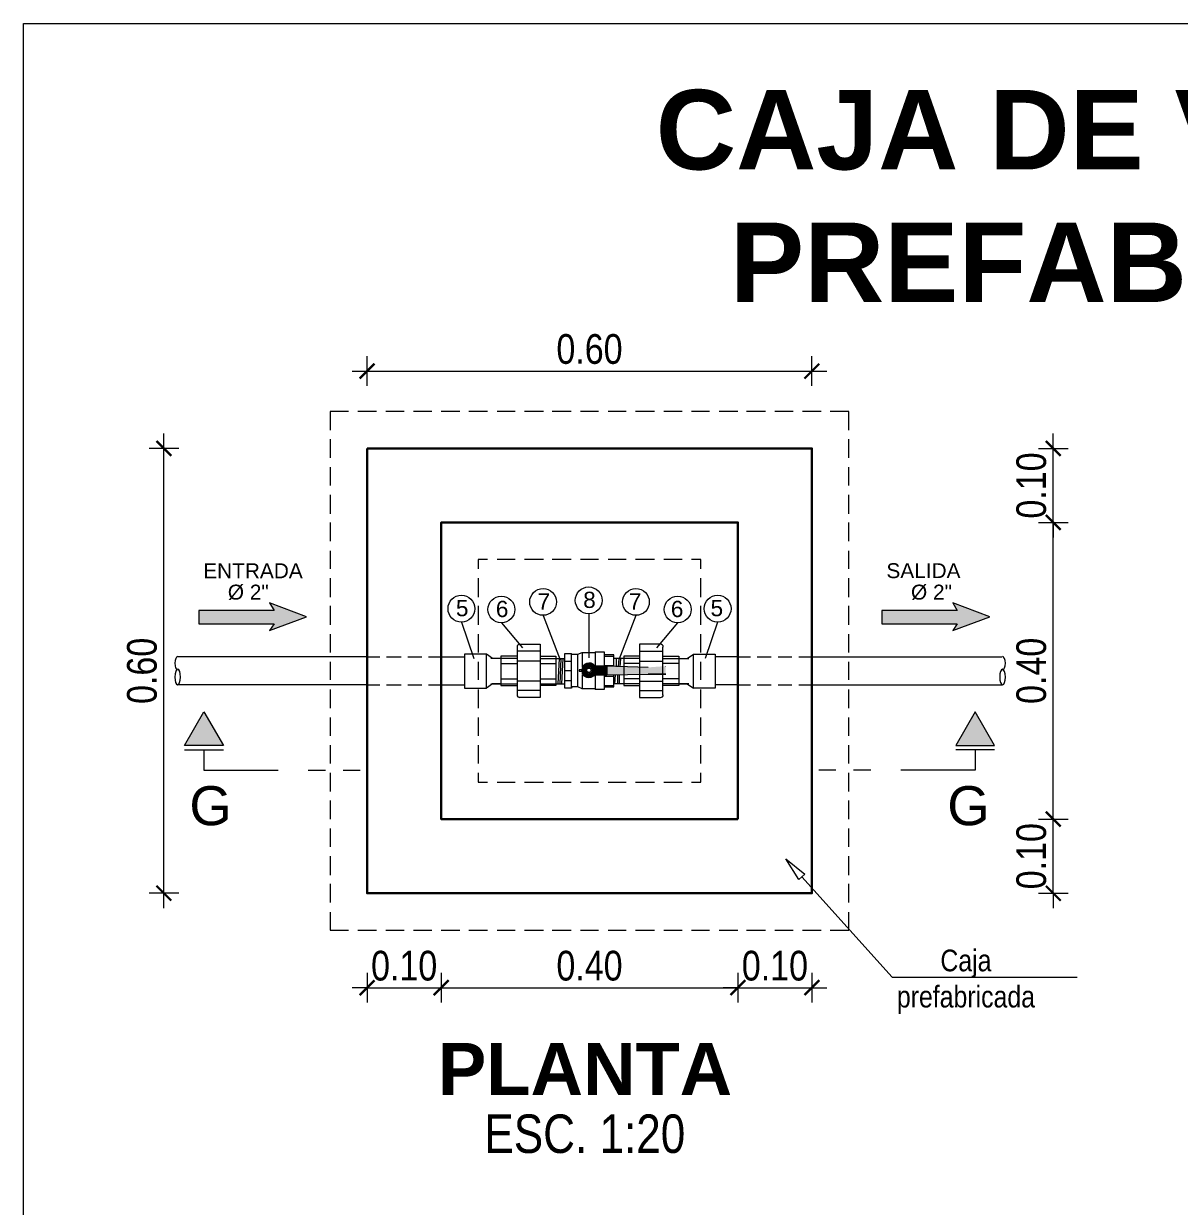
# Model space of a CAD drawing. Header units: metres. Extents: x 0 to 1843, y 1434 to 1492.
# Drawn here: x 1816.851 to 1818.408, y 1442.848 to 1444.442 of the extents above; entities that cross this region are included whole.
import ezdxf
from ezdxf import colors
from ezdxf.entities.mleader import LeaderData, LeaderLine
from ezdxf.enums import TextEntityAlignment as Align
from ezdxf.math import Vec2, Vec3

# ---------------------------------------------------------------- set-up
doc = ezdxf.new("R2010")
doc.units = ezdxf.units.M
doc.header["$LTSCALE"] = 0.005
doc.linetypes.add('ACAD_ISO04W100', pattern=[30.5, 24, -3, 0.5, -3])
for name, color, linetype, lineweight in [('-Acero techos', 252, 'Continuous', 13), ('-Acotado', 251, 'Continuous', 5), ('-Eje', 1, 'ACAD_ISO04W100', 9), ('-Textos', 7, 'Continuous', 20)]:
    doc.layers.add(name, color=color, linetype=linetype, lineweight=lineweight)
for name, color, linetype in [('A_50_CotasExter', 7, 'Continuous'), ('G-TEXTOS-TITULOS', 4, 'Continuous'), ('PDF_Proyecciones', 1, 'Continuous'), ('PDF_Sentido de flujo', 1, 'Continuous'), ('PDF_Text', 7, 'Continuous')]:
    doc.layers.add(name, color=color, linetype=linetype)
for name, color, linetype, true_color in [('PDF_Geometry', 9, 'Continuous', 0x808080), ('PDF_Muro secundario', 7, 'Continuous', 0x545454), ("PDF_Tub. de desague 4''", 7, 'Continuous', 0x002595)]:
    doc.layers.add(name, color=color, linetype=linetype, true_color=true_color)
doc.styles.add('-Arial', font='arial.ttf')
doc.styles.add('-Arial Narrow', font='ARIALN.TTF')
doc.styles.add('25-TITULO', font='arialbd.ttf', dxfattribs={"height": 0.1})
doc.styles.add('PDF Arial-BoldMT', font='arial.ttf')
doc.dimstyles.new('Esc 1_20n', dxfattribs={"dimscale": 0.02, "dimtxt": 2, "dimasz": 1, "dimexe": 1, "dimexo": 1, "dimgap": 0.45, "dimtad": 1, "dimtoh": 1, "dimzin": 3, "dimdsep": 46, "dimtxsty": '-Arial Narrow', "dimblk": 'ARCHTICK', "dimcen": 1, "dimdle": 1, "dimclrd": 7, "dimclre": 7, "dimclrt": 7, "dimadec": 0, "dimazin": 0, "dimtfac": 1, "dimtix": 1, "dimtmove": 1, "dimatfit": 2, "dimldrblk": 'ARCHTICK', "dimfxl": 1, "dimfxlon": 1, "dimtolj": 2, "dimlwd": 5, "dimlwe": 5, "dimarcsym": 0})

# ---------------------------------------------------------------- blocks, each defined once
blk = doc.blocks.new('Corte Vertical 1_1000')
at = {"layer": '-Eje'}
blk.add_hatch(color=256, dxfattribs=at).paths.add_polyline_path([(13.34, -3.56), (9.86, -1.57), (9.86, -5.55)])
for p, q in [((9.44, -1.57), (9.44, -5.55)), ((9.44, -3.56), (7.34, -3.56))]:
    blk.add_line(p, q, dxfattribs=at)
blk.add_lwpolyline([(13.34, -3.56), (9.86, -5.55), (9.86, -1.57)], close=True, dxfattribs=at)
for points in [[(7.34, -3.56), (7.34, -16.05)], [(7.34, -14.25), (7.34, -16)], [(7.34, -17.81), (7.34, -19.56)]]:
    blk.add_lwpolyline(points, dxfattribs=at)
at = {"layer": '-Eje', "style": '-Arial'}
blk.add_attdef('A', text='', height=4, dxfattribs=at).set_placement((3.71, -4.24), align=Align.MIDDLE)
blk = doc.blocks.new('_ArchTick')
at = {"color": 0, "linetype": 'ByBlock', "const_width": 0.15}
blk.add_lwpolyline([(-0.5, -0.5), (0.5, 0.5)], dxfattribs=at)
blk = doc.blocks.new('*D379')
at = {"layer": 'A_50_CotasExter', "color": 7, "lineweight": 5, "ltscale": 0.005, "transparency": 16777216}
for p, q in [((1817.4133, 1443.1628), (1817.4133, 1443.1228)), ((1817.8132, 1443.1628), (1817.8132, 1443.1228)), ((1817.3933, 1443.1428), (1817.8332, 1443.1428))]:
    blk.add_line(p, q, dxfattribs=at)
at = {"layer": 'Defpoints', "color": 0, "ltscale": 0.005, "transparency": 16777216}
for p in [(1817.4133, 1443.3699), (1817.8132, 1443.3699), (1817.8132, 1443.1428)]:
    blk.add_point(p, dxfattribs=at)
at = {"layer": 'A_50_CotasExter', "color": 7, "lineweight": 5, "ltscale": 0.005, "transparency": 16777216, "xscale": 0.02, "yscale": 0.02, "zscale": 0.02, "rotation": 180}
blk.add_blockref('_ArchTick', (1817.4133, 1443.1428), dxfattribs=at)
at = {"layer": 'A_50_CotasExter', "color": 7, "lineweight": 5, "ltscale": 0.005, "transparency": 16777216, "xscale": 0.02, "yscale": 0.02, "zscale": 0.02}
blk.add_blockref('_ArchTick', (1817.8132, 1443.1428), dxfattribs=at)
at = {"layer": 'A_50_CotasExter', "color": 7, "ltscale": 0.005, "transparency": 16777216, "insert": (1817.6132, 1443.1722), "char_height": 0.04, "attachment_point": 5, "style": '-Arial Narrow'}
blk.add_mtext('\\A2;0.40', dxfattribs=at)
blk = doc.blocks.new('*D380')
at = {"layer": 'A_50_CotasExter', "color": 7, "lineweight": 5, "ltscale": 0.005, "transparency": 16777216}
for p, q in [((1817.8132, 1443.1628), (1817.8132, 1443.1228)), ((1817.9129, 1443.1628), (1817.9129, 1443.1228)), ((1817.8132, 1443.1428), (1817.7932, 1443.1428)), ((1817.8132, 1443.1428), (1817.9129, 1443.1428)), ((1817.9129, 1443.1428), (1817.9329, 1443.1428))]:
    blk.add_line(p, q, dxfattribs=at)
at = {"layer": 'Defpoints', "color": 0, "ltscale": 0.005, "transparency": 16777216}
for p in [(1817.8132, 1443.3699), (1817.9129, 1443.2701), (1817.9129, 1443.1428)]:
    blk.add_point(p, dxfattribs=at)
at = {"layer": 'A_50_CotasExter', "color": 7, "lineweight": 5, "ltscale": 0.005, "transparency": 16777216, "xscale": 0.02, "yscale": 0.02, "zscale": 0.02}
blk.add_blockref('_ArchTick', (1817.8132, 1443.1428), dxfattribs=at)
at = {"layer": 'A_50_CotasExter', "color": 7, "lineweight": 5, "ltscale": 0.005, "transparency": 16777216, "xscale": 0.02, "yscale": 0.02, "zscale": 0.02, "rotation": 180}
blk.add_blockref('_ArchTick', (1817.9129, 1443.1428), dxfattribs=at)
at = {"layer": 'A_50_CotasExter', "color": 7, "ltscale": 0.005, "transparency": 16777216, "insert": (1817.8631, 1443.1722), "char_height": 0.04, "attachment_point": 5, "style": '-Arial Narrow'}
blk.add_mtext('\\A2;0.10', dxfattribs=at)
blk = doc.blocks.new('*D381')
at = {"layer": 'A_50_CotasExter', "color": 7, "lineweight": 5, "ltscale": 0.005, "transparency": 16777216}
for p, q in [((1817.3135, 1443.9538), (1817.3135, 1443.9938)), ((1817.9129, 1443.9538), (1817.9129, 1443.9938)), ((1817.2935, 1443.9738), (1817.9329, 1443.9738))]:
    blk.add_line(p, q, dxfattribs=at)
at = {"layer": 'Defpoints', "color": 0, "ltscale": 0.005, "transparency": 16777216}
for p in [(1817.9129, 1443.9738), (1817.3135, 1443.8695), (1817.9129, 1443.8695)]:
    blk.add_point(p, dxfattribs=at)
at = {"layer": 'A_50_CotasExter', "color": 7, "lineweight": 5, "ltscale": 0.005, "transparency": 16777216, "xscale": 0.02, "yscale": 0.02, "zscale": 0.02, "rotation": 180}
blk.add_blockref('_ArchTick', (1817.3135, 1443.9738), dxfattribs=at)
at = {"layer": 'A_50_CotasExter', "color": 7, "lineweight": 5, "ltscale": 0.005, "transparency": 16777216, "xscale": 0.02, "yscale": 0.02, "zscale": 0.02}
blk.add_blockref('_ArchTick', (1817.9129, 1443.9738), dxfattribs=at)
at = {"layer": 'A_50_CotasExter', "color": 7, "ltscale": 0.005, "transparency": 16777216, "insert": (1817.6132, 1444.0033), "char_height": 0.04, "attachment_point": 5, "style": '-Arial Narrow'}
blk.add_mtext('\\A2;0.60', dxfattribs=at)
blk = doc.blocks.new('*D344')
at = {"layer": 'A_50_CotasExter', "color": 7, "lineweight": 5, "ltscale": 0.005, "transparency": 16777216}
for p, q in [((1818.2383, 1443.3699), (1818.2383, 1443.3899)), ((1818.2183, 1443.3699), (1818.2583, 1443.3699)), ((1818.2383, 1443.2701), (1818.2383, 1443.3699)), ((1818.2183, 1443.2701), (1818.2583, 1443.2701)), ((1818.2383, 1443.2701), (1818.2383, 1443.2501))]:
    blk.add_line(p, q, dxfattribs=at)
at = {"layer": 'Defpoints', "color": 0, "ltscale": 0.005, "transparency": 16777216}
for p in [(1817.9233, 1443.3699), (1818.2383, 1443.3699), (1817.9233, 1443.2701)]:
    blk.add_point(p, dxfattribs=at)
at = {"layer": 'A_50_CotasExter', "color": 7, "lineweight": 5, "ltscale": 0.005, "transparency": 16777216, "xscale": 0.02, "yscale": 0.02, "zscale": 0.02}
for p, rotation in [((1818.2383, 1443.3699), 270), ((1818.2383, 1443.2701), 90)]:
    blk.add_blockref('_ArchTick', p, dxfattribs=dict(at, rotation=rotation))
at = {"layer": 'A_50_CotasExter', "color": 7, "ltscale": 0.005, "transparency": 16777216, "insert": (1818.2088, 1443.32), "char_height": 0.04, "attachment_point": 5, "rotation": 90, "style": '-Arial Narrow'}
blk.add_mtext('\\A2;0.10', dxfattribs=at)
blk = doc.blocks.new('*D345')
at = {"layer": 'A_50_CotasExter', "color": 7, "lineweight": 5, "ltscale": 0.005, "transparency": 16777216}
for p, q in [((1818.2383, 1443.3499), (1818.2383, 1443.7897)), ((1818.2183, 1443.7697), (1818.2583, 1443.7697)), ((1818.2183, 1443.3699), (1818.2583, 1443.3699))]:
    blk.add_line(p, q, dxfattribs=at)
at = {"layer": 'Defpoints', "color": 0, "ltscale": 0.005, "transparency": 16777216}
for p in [(1817.8236, 1443.7697), (1818.2383, 1443.7697), (1817.9233, 1443.3699)]:
    blk.add_point(p, dxfattribs=at)
at = {"layer": 'A_50_CotasExter', "color": 7, "lineweight": 5, "ltscale": 0.005, "transparency": 16777216, "xscale": 0.02, "yscale": 0.02, "zscale": 0.02}
for p, rotation in [((1818.2383, 1443.7697), 90), ((1818.2383, 1443.3699), 270)]:
    blk.add_blockref('_ArchTick', p, dxfattribs=dict(at, rotation=rotation))
at = {"layer": 'A_50_CotasExter', "color": 7, "ltscale": 0.005, "transparency": 16777216, "insert": (1818.2088, 1443.5698), "char_height": 0.04, "attachment_point": 5, "rotation": 90, "style": '-Arial Narrow'}
blk.add_mtext('\\A2;0.40', dxfattribs=at)
blk = doc.blocks.new('*D346')
at = {"layer": 'A_50_CotasExter', "color": 7, "lineweight": 5, "ltscale": 0.005, "transparency": 16777216}
for p, q in [((1818.2383, 1443.8695), (1818.2383, 1443.8895)), ((1818.2183, 1443.8695), (1818.2583, 1443.8695)), ((1818.2383, 1443.7697), (1818.2383, 1443.8695)), ((1818.2183, 1443.7697), (1818.2583, 1443.7697)), ((1818.2383, 1443.7697), (1818.2383, 1443.7497))]:
    blk.add_line(p, q, dxfattribs=at)
at = {"layer": 'Defpoints', "color": 0, "ltscale": 0.005, "transparency": 16777216}
for p in [(1817.9233, 1443.8695), (1818.2383, 1443.8695), (1817.8236, 1443.7697)]:
    blk.add_point(p, dxfattribs=at)
at = {"layer": 'A_50_CotasExter', "color": 7, "lineweight": 5, "ltscale": 0.005, "transparency": 16777216, "xscale": 0.02, "yscale": 0.02, "zscale": 0.02}
for p, rotation in [((1818.2383, 1443.8695), 270), ((1818.2383, 1443.7697), 90)]:
    blk.add_blockref('_ArchTick', p, dxfattribs=dict(at, rotation=rotation))
at = {"layer": 'A_50_CotasExter', "color": 7, "ltscale": 0.005, "transparency": 16777216, "insert": (1818.2088, 1443.8196), "char_height": 0.04, "attachment_point": 5, "rotation": 90, "style": '-Arial Narrow'}
blk.add_mtext('\\A2;0.10', dxfattribs=at)
blk = doc.blocks.new('*D382')
at = {"layer": 'A_50_CotasExter', "color": 7, "lineweight": 5, "ltscale": 0.005, "transparency": 16777216}
for p, q in [((1817.0396, 1443.2501), (1817.0396, 1443.8895)), ((1817.0596, 1443.8695), (1817.0196, 1443.8695)), ((1817.0596, 1443.2701), (1817.0196, 1443.2701))]:
    blk.add_line(p, q, dxfattribs=at)
at = {"layer": 'Defpoints', "color": 0, "ltscale": 0.005, "transparency": 16777216}
for p in [(1817.0396, 1443.8695), (1817.3135, 1443.8695), (1817.3135, 1443.2701)]:
    blk.add_point(p, dxfattribs=at)
at = {"layer": 'A_50_CotasExter', "color": 7, "lineweight": 5, "ltscale": 0.005, "transparency": 16777216, "xscale": 0.02, "yscale": 0.02, "zscale": 0.02}
for p, rotation in [((1817.0396, 1443.8695), 90), ((1817.0396, 1443.2701), 270)]:
    blk.add_blockref('_ArchTick', p, dxfattribs=dict(at, rotation=rotation))
at = {"layer": 'A_50_CotasExter', "color": 7, "ltscale": 0.005, "transparency": 16777216, "insert": (1817.0102, 1443.5698), "char_height": 0.04, "attachment_point": 5, "rotation": 90, "style": '-Arial Narrow'}
blk.add_mtext('\\A2;0.60', dxfattribs=at)
blk = doc.blocks.new('*D389')
at = {"layer": 'A_50_CotasExter', "color": 7, "lineweight": 5, "ltscale": 0.005, "transparency": 16777216}
for p, q in [((1817.3135, 1443.1628), (1817.3135, 1443.1228)), ((1817.4133, 1443.1628), (1817.4133, 1443.1228)), ((1817.3135, 1443.1428), (1817.2935, 1443.1428)), ((1817.3135, 1443.1428), (1817.4133, 1443.1428)), ((1817.4133, 1443.1428), (1817.4333, 1443.1428))]:
    blk.add_line(p, q, dxfattribs=at)
at = {"layer": 'Defpoints', "color": 0, "ltscale": 0.005, "transparency": 16777216}
for p in [(1817.3135, 1443.2701), (1817.4133, 1443.2701), (1817.4133, 1443.1428)]:
    blk.add_point(p, dxfattribs=at)
at = {"layer": 'A_50_CotasExter', "color": 7, "lineweight": 5, "ltscale": 0.005, "transparency": 16777216, "xscale": 0.02, "yscale": 0.02, "zscale": 0.02}
blk.add_blockref('_ArchTick', (1817.3135, 1443.1428), dxfattribs=at)
at = {"layer": 'A_50_CotasExter', "color": 7, "lineweight": 5, "ltscale": 0.005, "transparency": 16777216, "xscale": 0.02, "yscale": 0.02, "zscale": 0.02, "rotation": 180}
blk.add_blockref('_ArchTick', (1817.4133, 1443.1428), dxfattribs=at)
at = {"layer": 'A_50_CotasExter', "color": 7, "ltscale": 0.005, "transparency": 16777216, "insert": (1817.3634, 1443.1722), "char_height": 0.04, "attachment_point": 5, "style": '-Arial Narrow'}
blk.add_mtext('\\A2;0.10', dxfattribs=at)
blk = doc.blocks.new('_ClosedBlank')
at = {"color": 0, "linetype": 'ByBlock', "lineweight": -2}
for p, q in [((-1, 0.167), (0, 0)), ((-1, 0.167), (-1, -0.167)), ((0, 0), (-1, -0.167))]:
    blk.add_line(p, q, dxfattribs=at)

msp = doc.modelspace()

# ---------------------------------------------------------------- linework, layer by layer
at = {"layer": '-Acero techos', "color": 18, "ltscale": 0.005, "true_color": 0x000000}
msp.add_lwpolyline([(1816.85057, 1444.44203), (1819.96579, 1444.44203), (1819.96579, 1441.05064), (1816.85057, 1441.05064)], close=True, dxfattribs=at)
at = {"layer": 'PDF_Geometry', "color": 7, "lineweight": 13}
msp.add_line((1817.61238, 1443.64662), (1817.61238, 1443.58756), dxfattribs=at)
for points in [[(1817.55096, 1443.64451), (1817.57367, 1443.58467)], [(1817.6755, 1443.64451), (1817.65279, 1443.58467)], [(1817.44084, 1443.63543), (1817.45726, 1443.58629)], [(1817.49467, 1443.63432), (1817.52276, 1443.60098)], [(1817.73179, 1443.63432), (1817.70371, 1443.60098)], [(1817.78562, 1443.63543), (1817.7692, 1443.58629)]]:
    msp.add_lwpolyline(points, dxfattribs=at)
for centre in [(1817.55068, 1443.66268), (1817.6121, 1443.66478), (1817.67578, 1443.66268), (1817.44056, 1443.65359), (1817.49439, 1443.65249), (1817.73207, 1443.65249), (1817.7859, 1443.65359)]:
    msp.add_circle(centre, 0.01806, dxfattribs=at)
at = {"layer": 'PDF_Muro secundario', "color": 18, "lineweight": 30, "true_color": 0x000000}
for points in [[(1817.31353, 1443.8695), (1817.31353, 1443.27011), (1817.91293, 1443.27011), (1817.91293, 1443.8695)], [(1817.81317, 1443.36986), (1817.81317, 1443.76974), (1817.41329, 1443.76974), (1817.41329, 1443.36986)]]:
    msp.add_lwpolyline(points, close=True, dxfattribs=at)
at = {"layer": 'PDF_Proyecciones', "lineweight": 5}
for points in [[(1817.28817, 1443.91938), (1817.26365, 1443.91938), (1817.26365, 1443.89402)], [(1817.32621, 1443.91938), (1817.30085, 1443.91938)], [(1817.36341, 1443.91938), (1817.3389, 1443.91938)], [(1817.40061, 1443.91938), (1817.37609, 1443.91938)], [(1817.43865, 1443.91938), (1817.41329, 1443.91938)], [(1817.47585, 1443.91938), (1817.45049, 1443.91938)], [(1817.51305, 1443.91938), (1817.48853, 1443.91938)], [(1817.55109, 1443.91938), (1817.52573, 1443.91938)], [(1817.58829, 1443.91938), (1817.56293, 1443.91938)], [(1817.62549, 1443.91938), (1817.60097, 1443.91938)], [(1817.66269, 1443.91938), (1817.63817, 1443.91938)], [(1817.70073, 1443.91938), (1817.67537, 1443.91938)], [(1817.73793, 1443.91938), (1817.71341, 1443.91938)], [(1817.77513, 1443.91938), (1817.75061, 1443.91938)], [(1817.81317, 1443.91938), (1817.78781, 1443.91938)], [(1817.85037, 1443.91938), (1817.82501, 1443.91938)], [(1817.88757, 1443.91938), (1817.86305, 1443.91938)], [(1817.92561, 1443.91938), (1817.90025, 1443.91938)], [(1817.96281, 1443.89402), (1817.96281, 1443.91938), (1817.93745, 1443.91938)], [(1817.26365, 1443.88218), (1817.26365, 1443.85682)], [(1817.96281, 1443.85682), (1817.96281, 1443.88218)], [(1817.26365, 1443.84414), (1817.26365, 1443.81962)], [(1817.96281, 1443.81962), (1817.96281, 1443.84414)], [(1817.26365, 1443.80694), (1817.26365, 1443.78158)], [(1817.96281, 1443.78158), (1817.96281, 1443.80694)], [(1817.26365, 1443.76974), (1817.26365, 1443.74438)], [(1817.96281, 1443.74438), (1817.96281, 1443.76974)], [(1817.26365, 1443.7317), (1817.26365, 1443.70718)], [(1817.96281, 1443.70718), (1817.96281, 1443.7317)], [(1817.47585, 1443.71986), (1817.46317, 1443.71986), (1817.46317, 1443.70718)], [(1817.51305, 1443.71986), (1817.48853, 1443.71986)], [(1817.55109, 1443.71986), (1817.52573, 1443.71986)], [(1817.58829, 1443.71986), (1817.56293, 1443.71986)], [(1817.62549, 1443.71986), (1817.60097, 1443.71986)], [(1817.66269, 1443.71986), (1817.63817, 1443.71986)], [(1817.70073, 1443.71986), (1817.67537, 1443.71986)], [(1817.73793, 1443.71986), (1817.71341, 1443.71986)], [(1817.76329, 1443.70718), (1817.76329, 1443.71986), (1817.75061, 1443.71986)], [(1817.26365, 1443.6945), (1817.26365, 1443.66914)], [(1817.46317, 1443.6945), (1817.46317, 1443.66914)], [(1817.76329, 1443.66914), (1817.76329, 1443.6945)], [(1817.96281, 1443.66914), (1817.96281, 1443.6945)], [(1817.26365, 1443.6573), (1817.26365, 1443.63194)], [(1817.46317, 1443.6573), (1817.46317, 1443.63194)], [(1817.76329, 1443.63194), (1817.76329, 1443.6573)], [(1817.96281, 1443.63194), (1817.96281, 1443.6573)], [(1817.26365, 1443.61926), (1817.26365, 1443.59474)], [(1817.46317, 1443.61926), (1817.46317, 1443.59474)], [(1817.76329, 1443.59474), (1817.76329, 1443.61926)], [(1817.96281, 1443.59474), (1817.96281, 1443.61926)], [(1817.46317, 1443.58206), (1817.46317, 1443.55754)], [(1817.76329, 1443.55754), (1817.76329, 1443.58206)], [(1817.96281, 1443.55754), (1817.96281, 1443.58206)], [(1817.26365, 1443.54486), (1817.26365, 1443.5195)], [(1817.46317, 1443.54486), (1817.46317, 1443.5195)], [(1817.76329, 1443.5195), (1817.76329, 1443.54486)], [(1817.96281, 1443.5195), (1817.96281, 1443.54486)], [(1817.26365, 1443.50682), (1817.26365, 1443.4823)], [(1817.46317, 1443.50682), (1817.46317, 1443.4823)], [(1817.76329, 1443.4823), (1817.76329, 1443.50682)], [(1817.96281, 1443.4823), (1817.96281, 1443.50682)], [(1817.26365, 1443.46962), (1817.26365, 1443.44511)], [(1817.46317, 1443.46962), (1817.46317, 1443.44511)], [(1817.76329, 1443.44511), (1817.76329, 1443.46962)], [(1817.96281, 1443.44511), (1817.96281, 1443.46962)], [(1817.26365, 1443.43242), (1817.26365, 1443.40706)], [(1817.46317, 1443.43242), (1817.46317, 1443.41974), (1817.47585, 1443.41974)], [(1817.48853, 1443.41974), (1817.51305, 1443.41974)], [(1817.52573, 1443.41974), (1817.55109, 1443.41974)], [(1817.56293, 1443.41974), (1817.58829, 1443.41974)], [(1817.60097, 1443.41974), (1817.62549, 1443.41974)], [(1817.63817, 1443.41974), (1817.66269, 1443.41974)], [(1817.67537, 1443.41974), (1817.70073, 1443.41974)], [(1817.71341, 1443.41974), (1817.73793, 1443.41974)], [(1817.75061, 1443.41974), (1817.76329, 1443.41974), (1817.76329, 1443.43242)], [(1817.96281, 1443.40706), (1817.96281, 1443.43242)], [(1817.26365, 1443.39523), (1817.26365, 1443.36986)], [(1817.96281, 1443.36986), (1817.96281, 1443.39523)], [(1817.26365, 1443.35718), (1817.26365, 1443.33267)], [(1817.96281, 1443.33267), (1817.96281, 1443.35718)], [(1817.26365, 1443.31998), (1817.26365, 1443.29462)], [(1817.96281, 1443.29462), (1817.96281, 1443.31998)], [(1817.26365, 1443.28279), (1817.26365, 1443.25742)], [(1817.96281, 1443.25742), (1817.96281, 1443.28279)], [(1817.26365, 1443.24474), (1817.26365, 1443.22023), (1817.28817, 1443.22023)], [(1817.93745, 1443.22023), (1817.96281, 1443.22023), (1817.96281, 1443.24474)], [(1817.30085, 1443.22023), (1817.32621, 1443.22023)], [(1817.3389, 1443.22023), (1817.36341, 1443.22023)], [(1817.37609, 1443.22023), (1817.40061, 1443.22023)], [(1817.41329, 1443.22023), (1817.43865, 1443.22023)], [(1817.45049, 1443.22023), (1817.47585, 1443.22023)], [(1817.48853, 1443.22023), (1817.51305, 1443.22023)], [(1817.52573, 1443.22023), (1817.55109, 1443.22023)], [(1817.56293, 1443.22023), (1817.58829, 1443.22023)], [(1817.60097, 1443.22023), (1817.62549, 1443.22023)], [(1817.63817, 1443.22023), (1817.66269, 1443.22023)], [(1817.67537, 1443.22023), (1817.70073, 1443.22023)], [(1817.71341, 1443.22023), (1817.73793, 1443.22023)], [(1817.75061, 1443.22023), (1817.77513, 1443.22023)], [(1817.78781, 1443.22023), (1817.81317, 1443.22023)], [(1817.82501, 1443.22023), (1817.85037, 1443.22023)], [(1817.86305, 1443.22023), (1817.88757, 1443.22023)], [(1817.90025, 1443.22023), (1817.92561, 1443.22023)]]:
    msp.add_lwpolyline(points, dxfattribs=at)
at = {"layer": 'PDF_Sentido de flujo', "lineweight": 5}
for points in [[(1817.18804, 1443.63334), (1817.18212, 1443.62404), (1817.232, 1443.64264), (1817.18212, 1443.66124), (1817.18804, 1443.65109), (1817.08659, 1443.65109), (1817.08659, 1443.63334)], [(1818.10884, 1443.63334), (1818.10293, 1443.62404), (1818.15281, 1443.64264), (1818.10293, 1443.66124), (1818.10884, 1443.65109), (1818.0074, 1443.65109), (1818.0074, 1443.63334)]]:
    msp.add_lwpolyline(points, close=True, dxfattribs=at)
at = {"layer": 'PDF_Sentido de flujo', "transparency": 33554559}
for points in [[(1817.18212, 1443.66124), (1817.20833, 1443.65109), (1817.18804, 1443.65109)], [(1818.10293, 1443.66124), (1818.12913, 1443.65109), (1818.10884, 1443.65109)], [(1817.20833, 1443.65109), (1817.08659, 1443.65109), (1817.232, 1443.64264)], [(1817.08659, 1443.65109), (1817.232, 1443.64264), (1817.08659, 1443.64264)], [(1818.12913, 1443.65109), (1818.0074, 1443.65109), (1818.15281, 1443.64264)], [(1818.0074, 1443.65109), (1818.15281, 1443.64264), (1818.0074, 1443.64264)], [(1817.232, 1443.64264), (1817.08659, 1443.64264), (1817.20664, 1443.63334)], [(1817.08659, 1443.64264), (1817.20664, 1443.63334), (1817.08659, 1443.63334)], [(1817.18804, 1443.63334), (1817.20664, 1443.63334), (1817.18212, 1443.62404)], [(1818.15281, 1443.64264), (1818.0074, 1443.64264), (1818.12744, 1443.63334)], [(1818.0074, 1443.64264), (1818.12744, 1443.63334), (1818.0074, 1443.63334)], [(1818.10884, 1443.63334), (1818.12744, 1443.63334), (1818.10293, 1443.62404)]]:
    msp.add_solid(points, dxfattribs=at)
at = {"layer": "PDF_Tub. de desague 4''", "lineweight": 9}
for points in [[(1817.51559, 1443.60151), (1817.51559, 1443.53725)], [(1817.54687, 1443.59643), (1817.51559, 1443.59643)], [(1817.51897, 1443.60573), (1817.54687, 1443.60573), (1817.54687, 1443.53387), (1817.51897, 1443.53387)], [(1817.58829, 1443.59305), (1817.58998, 1443.59221), (1817.59759, 1443.59221), (1817.60351, 1443.59474), (1817.62042, 1443.59474), (1817.62126, 1443.59559)], [(1817.62126, 1443.57445), (1817.62126, 1443.59559), (1817.6331, 1443.59559), (1817.6331, 1443.57614)], [(1817.70834, 1443.60573), (1817.68044, 1443.60573), (1817.68044, 1443.53387), (1817.70834, 1443.53387)], [(1817.68044, 1443.59643), (1817.71172, 1443.59643)], [(1817.71172, 1443.60151), (1817.71172, 1443.53725)], [(1817.31353, 1443.58882), (1817.05737, 1443.58882)], [(1817.26365, 1443.58206), (1817.26365, 1443.55754)], [(1817.31353, 1443.58882), (1817.33044, 1443.58882)], [(1817.33974, 1443.58882), (1817.35919, 1443.58882)], [(1817.36848, 1443.58882), (1817.38708, 1443.58882)], [(1817.39638, 1443.58882), (1817.41329, 1443.58882)], [(1817.41329, 1443.58882), (1817.44457, 1443.58882)], [(1817.49361, 1443.58629), (1817.48262, 1443.58629), (1817.47416, 1443.59221), (1817.44457, 1443.59221), (1817.44457, 1443.54655), (1817.47416, 1443.54655)], [(1817.48008, 1443.55247), (1817.49361, 1443.55247), (1817.48262, 1443.55247), (1817.47416, 1443.54655), (1817.47416, 1443.59221)], [(1817.51559, 1443.58629), (1817.49361, 1443.58629), (1817.48008, 1443.58629)], [(1817.51559, 1443.58967), (1817.49361, 1443.58967), (1817.49361, 1443.54994), (1817.51559, 1443.54994)], [(1817.49361, 1443.57953), (1817.51559, 1443.57953)], [(1817.54687, 1443.58291), (1817.51559, 1443.58291)], [(1817.54687, 1443.58967), (1817.568, 1443.58967), (1817.568, 1443.54994), (1817.54687, 1443.54994)], [(1817.54687, 1443.58629), (1817.568, 1443.58629), (1817.57984, 1443.58629)], [(1817.54687, 1443.57953), (1817.568, 1443.57953)], [(1817.57223, 1443.58629), (1817.57054, 1443.55247)], [(1817.57476, 1443.58629), (1817.57307, 1443.55247)], [(1817.5773, 1443.58629), (1817.57561, 1443.55247)], [(1817.57984, 1443.58291), (1817.58829, 1443.58291)], [(1817.59759, 1443.54825), (1817.59759, 1443.59221)], [(1817.60351, 1443.59474), (1817.60351, 1443.5753)], [(1817.64578, 1443.57614), (1817.64578, 1443.59136), (1817.6331, 1443.59136)], [(1817.6331, 1443.58967), (1817.64578, 1443.58967)], [(1817.68044, 1443.58629), (1817.65931, 1443.58629), (1817.64578, 1443.58629)], [(1817.64916, 1443.58629), (1817.64916, 1443.5753)], [(1817.65254, 1443.58629), (1817.6517, 1443.5753)], [(1817.65508, 1443.58629), (1817.65423, 1443.5753)], [(1817.68044, 1443.58967), (1817.65931, 1443.58967), (1817.65931, 1443.54994), (1817.68044, 1443.54994)], [(1817.68044, 1443.57953), (1817.65931, 1443.57953)], [(1817.68044, 1443.58291), (1817.71172, 1443.58291)], [(1817.71172, 1443.58967), (1817.7337, 1443.58967), (1817.7337, 1443.54994), (1817.71172, 1443.54994)], [(1817.71172, 1443.58629), (1817.7337, 1443.58629), (1817.74723, 1443.58629)], [(1817.7337, 1443.57953), (1817.71172, 1443.57953)], [(1817.74723, 1443.55247), (1817.7337, 1443.55247), (1817.74469, 1443.55247), (1817.75315, 1443.54655), (1817.75315, 1443.59221)], [(1817.74469, 1443.58629), (1817.75315, 1443.59221), (1817.78274, 1443.59221), (1817.78274, 1443.54655), (1817.75315, 1443.54655)], [(1817.81317, 1443.58882), (1817.78274, 1443.58882)], [(1817.81317, 1443.58882), (1817.83008, 1443.58882)], [(1817.83938, 1443.58882), (1817.85798, 1443.58882)], [(1817.86728, 1443.58882), (1817.88588, 1443.58882)], [(1817.89518, 1443.58882), (1817.91293, 1443.58882)], [(1817.91293, 1443.58882), (1818.16909, 1443.58882)], [(1817.57984, 1443.57023), (1817.58829, 1443.57023)], [(1817.60266, 1443.57107), (1817.59928, 1443.57107), (1817.59928, 1443.56938), (1817.60266, 1443.56938)], [(1817.60689, 1443.566), (1817.60266, 1443.566), (1817.60689, 1443.566)], [(1817.60351, 1443.56431), (1817.60351, 1443.54571)], [(1817.61957, 1443.56346), (1817.60435, 1443.56346), (1817.61957, 1443.56346)], [(1817.61957, 1443.57699), (1817.6052, 1443.57699), (1817.61957, 1443.57699)], [(1817.61957, 1443.56346), (1817.61365, 1443.56346), (1817.61957, 1443.56346)], [(1817.69228, 1443.57445), (1817.63648, 1443.57614), (1817.62042, 1443.57614)], [(1817.62042, 1443.57445), (1817.62042, 1443.56262)], [(1817.62042, 1443.56431), (1817.63648, 1443.56431), (1817.69228, 1443.56515)], [(1817.6331, 1443.56431), (1817.6331, 1443.54486), (1817.62126, 1443.54486), (1817.62126, 1443.54571), (1817.62126, 1443.56431)], [(1817.6331, 1443.57699), (1817.64578, 1443.57699)], [(1817.6331, 1443.54825), (1817.64578, 1443.54825), (1817.64578, 1443.56431)], [(1817.63648, 1443.57614), (1817.63648, 1443.56431)], [(1817.68044, 1443.55247), (1817.65931, 1443.55247), (1817.64747, 1443.55247), (1817.64832, 1443.56431)], [(1817.65085, 1443.56431), (1817.65085, 1443.55247)], [(1817.65339, 1443.56431), (1817.65339, 1443.55247)], [(1817.71595, 1443.56515), (1817.69228, 1443.56515), (1817.71595, 1443.56515)], [(1817.31353, 1443.55078), (1817.05737, 1443.55078)], [(1817.31353, 1443.55078), (1817.33044, 1443.55078)], [(1817.33974, 1443.55078), (1817.35919, 1443.55078)], [(1817.36848, 1443.55078), (1817.38708, 1443.55078)], [(1817.39638, 1443.55078), (1817.41329, 1443.55078)], [(1817.41329, 1443.55078), (1817.44457, 1443.55078)], [(1817.49361, 1443.55924), (1817.51559, 1443.55924)], [(1817.49361, 1443.55247), (1817.51559, 1443.55247)], [(1817.54687, 1443.55585), (1817.51559, 1443.55585)], [(1817.54687, 1443.55924), (1817.568, 1443.55924)], [(1817.54687, 1443.55247), (1817.568, 1443.55247), (1817.57984, 1443.55247)], [(1817.57984, 1443.5567), (1817.58829, 1443.5567)], [(1817.62126, 1443.54486), (1817.62042, 1443.54571), (1817.60351, 1443.54571), (1817.59759, 1443.54825), (1817.58998, 1443.54825), (1817.58829, 1443.54655)], [(1817.6331, 1443.56262), (1817.64578, 1443.56262)], [(1817.6331, 1443.54994), (1817.64578, 1443.54994)], [(1817.65592, 1443.55247), (1817.64578, 1443.55247)], [(1817.68044, 1443.55924), (1817.65931, 1443.55924)], [(1817.68044, 1443.55585), (1817.71172, 1443.55585)], [(1817.7337, 1443.55924), (1817.71172, 1443.55924)], [(1817.7337, 1443.55247), (1817.71172, 1443.55247)], [(1817.81317, 1443.55078), (1817.78274, 1443.55078)], [(1817.81317, 1443.55078), (1817.83008, 1443.55078)], [(1817.83938, 1443.55078), (1817.85798, 1443.55078)], [(1817.86728, 1443.55078), (1817.88588, 1443.55078)], [(1817.89518, 1443.55078), (1817.91293, 1443.55078)], [(1817.91293, 1443.55078), (1818.16909, 1443.55078)], [(1817.54687, 1443.54317), (1817.51559, 1443.54317)], [(1817.68044, 1443.54317), (1817.71172, 1443.54317)]]:
    msp.add_lwpolyline(points, dxfattribs=at)
for points in [[(1817.58829, 1443.54825), (1817.58829, 1443.54655), (1817.57984, 1443.54655), (1817.57984, 1443.59305), (1817.58829, 1443.59305), (1817.58829, 1443.59221)], [(1817.61873, 1443.57023), (1817.61534, 1443.57614), (1817.60858, 1443.57614), (1817.6052, 1443.57023), (1817.60858, 1443.56431), (1817.61534, 1443.56431)]]:
    msp.add_lwpolyline(points, close=True, dxfattribs=at)
for radius in [0.00634, 0.0055, 0.0038, 0.00296]:
    msp.add_circle((1817.61239, 1443.57065), radius, dxfattribs=at)
for centre, radius, start, end in [((1817.51939, 1443.60193), 0.0038, 89.99885, 180.00115), ((1817.70876, 1443.60193), 0.0038, 359.99885, 90.00115), ((1817.61239, 1443.57065), 0.00972, 36.87228, 323.12772), ((1817.51939, 1443.53768), 0.0038, 179.99885, 270.00115), ((1817.70876, 1443.53768), 0.0038, 269.99885, 0.00115)]:
    msp.add_arc(centre, radius, start, end, dxfattribs=at)
for points in [[(1817.05435, 1443.58007), (1817.05433, 1443.57517), (1817.05602, 1443.57119), (1817.05812, 1443.57118)], [(1817.05818, 1443.58893), (1817.05608, 1443.58894), (1817.05436, 1443.58497), (1817.05435, 1443.58007)], [(1818.17371, 1443.58007), (1818.1737, 1443.58497), (1818.17198, 1443.58894), (1818.16988, 1443.58893)], [(1818.16994, 1443.57118), (1818.17204, 1443.57119), (1818.17373, 1443.57517), (1818.17371, 1443.58007)], [(1817.05818, 1443.57203), (1817.05608, 1443.57203), (1817.05436, 1443.56731), (1817.05435, 1443.56147)], [(1817.06195, 1443.56145), (1817.06197, 1443.56728), (1817.06028, 1443.57202), (1817.05818, 1443.57203)], [(1818.16988, 1443.57203), (1818.16778, 1443.57202), (1818.16609, 1443.56728), (1818.1661, 1443.56145)], [(1818.17371, 1443.56147), (1818.1737, 1443.56731), (1818.17198, 1443.57203), (1818.16988, 1443.57203)], [(1817.05435, 1443.56147), (1817.05433, 1443.55563), (1817.05602, 1443.5509), (1817.05812, 1443.55089)], [(1817.05812, 1443.55089), (1817.06022, 1443.55088), (1817.06194, 1443.55561), (1817.06195, 1443.56145)], [(1818.1661, 1443.56145), (1818.16612, 1443.55561), (1818.16784, 1443.55088), (1818.16994, 1443.55089)], [(1818.16994, 1443.55089), (1818.17204, 1443.5509), (1818.17373, 1443.55563), (1818.17371, 1443.56147)]]:
    msp.add_open_spline(points, degree=3, dxfattribs=at)
for points in [[(1817.60774, 1443.57953), (1817.61704, 1443.57868), (1817.60689, 1443.57868)], [(1817.60858, 1443.57953), (1817.61619, 1443.57953), (1817.60774, 1443.57953)], [(1817.61619, 1443.57953), (1817.60774, 1443.57953), (1817.61704, 1443.57868)], [(1817.61027, 1443.57953), (1817.61534, 1443.57953), (1817.60858, 1443.57953)], [(1817.61534, 1443.57953), (1817.60858, 1443.57953), (1817.61619, 1443.57953)], [(1817.61112, 1443.57953), (1817.6145, 1443.57953), (1817.61027, 1443.57953)], [(1817.6145, 1443.57953), (1817.61027, 1443.57953), (1817.61534, 1443.57953)], [(1817.61196, 1443.58037), (1817.61365, 1443.57953), (1817.61112, 1443.57953)], [(1817.61365, 1443.57953), (1817.61112, 1443.57953), (1817.6145, 1443.57953)], [(1817.60266, 1443.57107), (1817.6052, 1443.57023), (1817.60182, 1443.57023)], [(1817.6052, 1443.57023), (1817.60182, 1443.57023), (1817.6052, 1443.56854)], [(1817.60182, 1443.57023), (1817.6052, 1443.56854), (1817.60266, 1443.56854)], [(1817.60351, 1443.57445), (1817.60689, 1443.57361), (1817.60266, 1443.57361)], [(1817.60266, 1443.57361), (1817.60689, 1443.57361), (1817.60689, 1443.57361)], [(1817.60689, 1443.57361), (1817.60689, 1443.57361), (1817.60266, 1443.57361)], [(1817.60689, 1443.57361), (1817.60266, 1443.57361), (1817.60605, 1443.57276)], [(1817.60266, 1443.57361), (1817.60605, 1443.57276), (1817.60266, 1443.57276)], [(1817.60605, 1443.57276), (1817.60266, 1443.57276), (1817.60605, 1443.57192)], [(1817.60266, 1443.57276), (1817.60605, 1443.57192), (1817.60266, 1443.57192)], [(1817.60605, 1443.57192), (1817.60266, 1443.57192), (1817.6052, 1443.57107)], [(1817.60266, 1443.57192), (1817.6052, 1443.57107), (1817.60266, 1443.57107)], [(1817.6052, 1443.57107), (1817.60266, 1443.57107), (1817.6052, 1443.57023)], [(1817.60605, 1443.56854), (1817.60605, 1443.56854), (1817.60266, 1443.56854)], [(1817.60605, 1443.56854), (1817.60266, 1443.56854), (1817.6052, 1443.56854)], [(1817.60605, 1443.56854), (1817.60266, 1443.56854), (1817.60605, 1443.56769)], [(1817.60266, 1443.56854), (1817.60605, 1443.56769), (1817.60266, 1443.56769)], [(1817.60605, 1443.56769), (1817.60266, 1443.56769), (1817.60689, 1443.56684)], [(1817.60266, 1443.56769), (1817.60689, 1443.56684), (1817.60266, 1443.56684)], [(1817.60689, 1443.56684), (1817.60266, 1443.56684), (1817.60689, 1443.566)], [(1817.60266, 1443.56684), (1817.60689, 1443.566), (1817.60266, 1443.566)], [(1817.60266, 1443.566), (1817.60689, 1443.566), (1817.60351, 1443.566)], [(1817.60435, 1443.57614), (1817.60858, 1443.5753), (1817.60351, 1443.5753)], [(1817.60774, 1443.5753), (1817.60774, 1443.5753), (1817.60351, 1443.5753)], [(1817.60774, 1443.5753), (1817.60351, 1443.5753), (1817.60858, 1443.5753)], [(1817.60774, 1443.5753), (1817.60351, 1443.5753), (1817.60689, 1443.57445)], [(1817.60351, 1443.5753), (1817.60689, 1443.57445), (1817.60351, 1443.57445)], [(1817.60689, 1443.57445), (1817.60351, 1443.57445), (1817.60689, 1443.57361)], [(1817.60689, 1443.566), (1817.60351, 1443.566), (1817.60774, 1443.56515)], [(1817.60351, 1443.566), (1817.60774, 1443.56515), (1817.60351, 1443.56515)], [(1817.60774, 1443.56515), (1817.60351, 1443.56515), (1817.60858, 1443.56431)], [(1817.60351, 1443.56515), (1817.60858, 1443.56431), (1817.60351, 1443.56431)], [(1817.60858, 1443.56431), (1817.60351, 1443.56431), (1817.60943, 1443.56431)], [(1817.60351, 1443.56431), (1817.60943, 1443.56431), (1817.60435, 1443.56431)], [(1817.6052, 1443.57699), (1817.61957, 1443.57699), (1817.60435, 1443.57699)], [(1817.61112, 1443.57699), (1817.60435, 1443.57699), (1817.61027, 1443.57614)], [(1817.60435, 1443.57699), (1817.61027, 1443.57614), (1817.60435, 1443.57614)], [(1817.60943, 1443.57614), (1817.60943, 1443.57614), (1817.60435, 1443.57614)], [(1817.60943, 1443.57614), (1817.60435, 1443.57614), (1817.61027, 1443.57614)], [(1817.60943, 1443.57614), (1817.60435, 1443.57614), (1817.60858, 1443.5753)], [(1817.60943, 1443.56431), (1817.60435, 1443.56431), (1817.61027, 1443.56346)], [(1817.60435, 1443.56431), (1817.61027, 1443.56346), (1817.60435, 1443.56346)], [(1817.61112, 1443.56346), (1817.61112, 1443.56346), (1817.60435, 1443.56346)], [(1817.61112, 1443.56346), (1817.60435, 1443.56346), (1817.61027, 1443.56346)], [(1817.60435, 1443.56346), (1817.61957, 1443.56346), (1817.6052, 1443.56346)], [(1817.60605, 1443.57783), (1817.61873, 1443.57699), (1817.6052, 1443.57699)], [(1817.61957, 1443.57699), (1817.61957, 1443.57699), (1817.6052, 1443.57699)], [(1817.61957, 1443.57699), (1817.6052, 1443.57699), (1817.61873, 1443.57699)], [(1817.61957, 1443.56346), (1817.6052, 1443.56346), (1817.61873, 1443.56262)], [(1817.6052, 1443.56346), (1817.61873, 1443.56262), (1817.6052, 1443.56262)], [(1817.60689, 1443.57868), (1817.61788, 1443.57783), (1817.60605, 1443.57783)], [(1817.61788, 1443.57783), (1817.60605, 1443.57783), (1817.61873, 1443.57699)], [(1817.61704, 1443.57868), (1817.60689, 1443.57868), (1817.61788, 1443.57783)], [(1817.61957, 1443.57699), (1817.61281, 1443.57699), (1817.61957, 1443.57614)], [(1817.61281, 1443.57699), (1817.61957, 1443.57614), (1817.61365, 1443.57614)], [(1817.61365, 1443.56346), (1817.61957, 1443.56346), (1817.61281, 1443.56346)], [(1817.61957, 1443.57614), (1817.61365, 1443.57614), (1817.62042, 1443.57614)], [(1817.61365, 1443.57614), (1817.62042, 1443.57614), (1817.61534, 1443.57614)], [(1817.61534, 1443.56431), (1817.61957, 1443.56346), (1817.61365, 1443.56346)], [(1817.61534, 1443.57614), (1817.62042, 1443.57614), (1817.62042, 1443.57614)], [(1817.62042, 1443.57614), (1817.62042, 1443.57614), (1817.61534, 1443.57614)], [(1817.62042, 1443.57614), (1817.61534, 1443.57614), (1817.62042, 1443.5753)], [(1817.61534, 1443.57614), (1817.62042, 1443.5753), (1817.61619, 1443.5753)], [(1817.61619, 1443.56515), (1817.62042, 1443.56431), (1817.61534, 1443.56431)], [(1817.61534, 1443.56431), (1817.62042, 1443.56431), (1817.62042, 1443.56431)], [(1817.62042, 1443.56431), (1817.62042, 1443.56431), (1817.61534, 1443.56431)], [(1817.62042, 1443.56431), (1817.61534, 1443.56431), (1817.61957, 1443.56346)], [(1817.62042, 1443.5753), (1817.61619, 1443.5753), (1817.62042, 1443.57445)], [(1817.61619, 1443.5753), (1817.62042, 1443.57445), (1817.61704, 1443.57445)], [(1817.61704, 1443.566), (1817.62042, 1443.56515), (1817.61619, 1443.56515)], [(1817.62042, 1443.56515), (1817.61619, 1443.56515), (1817.62042, 1443.56431)], [(1817.62042, 1443.57445), (1817.61704, 1443.57445), (1817.62042, 1443.57361)], [(1817.61704, 1443.57445), (1817.62042, 1443.57361), (1817.61788, 1443.57361)], [(1817.61788, 1443.56684), (1817.62042, 1443.566), (1817.61704, 1443.566)], [(1817.62042, 1443.566), (1817.61704, 1443.566), (1817.62042, 1443.56515)], [(1817.62042, 1443.57361), (1817.61788, 1443.57361), (1817.62042, 1443.57276)], [(1817.61788, 1443.57361), (1817.62042, 1443.57276), (1817.61788, 1443.57276)], [(1817.62042, 1443.57276), (1817.61788, 1443.57276), (1817.62042, 1443.57107)], [(1817.61788, 1443.57276), (1817.62042, 1443.57107), (1817.61873, 1443.57107)], [(1817.61873, 1443.56854), (1817.62042, 1443.56769), (1817.61788, 1443.56769)], [(1817.62042, 1443.56769), (1817.61788, 1443.56769), (1817.62042, 1443.56684)], [(1817.61788, 1443.56769), (1817.62042, 1443.56684), (1817.61788, 1443.56684)], [(1817.62042, 1443.56684), (1817.61788, 1443.56684), (1817.62042, 1443.566)], [(1817.62042, 1443.57107), (1817.61873, 1443.57107), (1817.62042, 1443.57023)], [(1817.61873, 1443.57107), (1817.62042, 1443.57023), (1817.61873, 1443.57023)], [(1817.62042, 1443.57023), (1817.61873, 1443.57023), (1817.62042, 1443.56854)], [(1817.61873, 1443.57023), (1817.62042, 1443.56854), (1817.61873, 1443.56854)], [(1817.62042, 1443.56854), (1817.61873, 1443.56854), (1817.62042, 1443.56769)], [(1817.62042, 1443.57614), (1817.63648, 1443.57614), (1817.63648, 1443.57614)], [(1817.63648, 1443.57614), (1817.63648, 1443.57614), (1817.62042, 1443.57614)], [(1817.63648, 1443.57614), (1817.62042, 1443.57614), (1817.63648, 1443.57107)], [(1817.62042, 1443.57614), (1817.63648, 1443.57107), (1817.62042, 1443.57107)], [(1817.63648, 1443.57107), (1817.62042, 1443.57107), (1817.63648, 1443.57023)], [(1817.62042, 1443.57107), (1817.63648, 1443.57023), (1817.62042, 1443.57023)], [(1817.63648, 1443.57023), (1817.62042, 1443.57023), (1817.63648, 1443.56854)], [(1817.62042, 1443.57023), (1817.63648, 1443.56854), (1817.62042, 1443.56854)], [(1817.63648, 1443.56854), (1817.62042, 1443.56854), (1817.63648, 1443.56431)], [(1817.62042, 1443.56854), (1817.63648, 1443.56431), (1817.62042, 1443.56431)], [(1817.63648, 1443.57614), (1817.63817, 1443.57614), (1817.63817, 1443.57614)], [(1817.63817, 1443.57614), (1817.63648, 1443.57614), (1817.69228, 1443.57445)], [(1817.63648, 1443.57614), (1817.69228, 1443.57445), (1817.63648, 1443.57445)], [(1817.69228, 1443.57445), (1817.63648, 1443.57445), (1817.69228, 1443.56854)], [(1817.63648, 1443.57445), (1817.69228, 1443.56854), (1817.63648, 1443.56854)], [(1817.69228, 1443.56854), (1817.63648, 1443.56854), (1817.69228, 1443.56769)], [(1817.63648, 1443.56854), (1817.69228, 1443.56769), (1817.63648, 1443.56769)], [(1817.69228, 1443.56769), (1817.63648, 1443.56769), (1817.69228, 1443.566)], [(1817.63648, 1443.56769), (1817.69228, 1443.566), (1817.63648, 1443.566)], [(1817.69228, 1443.566), (1817.63648, 1443.566), (1817.69228, 1443.56515)], [(1817.63648, 1443.566), (1817.69228, 1443.56515), (1817.63648, 1443.56515)], [(1817.66522, 1443.56515), (1817.66522, 1443.56515), (1817.63648, 1443.56515)], [(1817.66522, 1443.56515), (1817.63648, 1443.56515), (1817.69228, 1443.56515)], [(1817.66522, 1443.56515), (1817.63648, 1443.56515), (1817.63817, 1443.56431)], [(1817.63648, 1443.56515), (1817.63817, 1443.56431), (1817.63648, 1443.56431)], [(1817.63648, 1443.56431), (1817.63817, 1443.56431), (1817.63817, 1443.56431)], [(1817.7151, 1443.57614), (1817.71595, 1443.57445), (1817.69228, 1443.57445)], [(1817.71595, 1443.57445), (1817.69228, 1443.57445), (1817.71595, 1443.56854)], [(1817.69228, 1443.57445), (1817.71595, 1443.56854), (1817.69228, 1443.56854)], [(1817.71595, 1443.56854), (1817.69228, 1443.56854), (1817.71595, 1443.56769)], [(1817.69228, 1443.56854), (1817.71595, 1443.56769), (1817.69228, 1443.56769)], [(1817.71595, 1443.56769), (1817.69228, 1443.56769), (1817.71595, 1443.566)], [(1817.69228, 1443.56769), (1817.71595, 1443.566), (1817.69228, 1443.566)], [(1817.71595, 1443.566), (1817.69228, 1443.566), (1817.71595, 1443.56515)], [(1817.69228, 1443.566), (1817.71595, 1443.56515), (1817.69228, 1443.56515)], [(1817.69228, 1443.56515), (1817.71595, 1443.56515), (1817.70411, 1443.56515)], [(1817.71595, 1443.56431), (1817.7151, 1443.56431), (1817.70411, 1443.56515)], [(1817.70411, 1443.56515), (1817.71595, 1443.56515), (1817.71595, 1443.56431)], [(1817.71595, 1443.57614), (1817.7151, 1443.57614), (1817.7151, 1443.57614)], [(1817.71595, 1443.57614), (1817.7151, 1443.57614), (1817.71595, 1443.57445)], [(1817.71595, 1443.56431), (1817.71595, 1443.56431), (1817.7151, 1443.56431)], [(1817.61873, 1443.56262), (1817.6052, 1443.56262), (1817.61788, 1443.56177)], [(1817.6052, 1443.56262), (1817.61788, 1443.56177), (1817.60605, 1443.56177)], [(1817.61788, 1443.56177), (1817.60605, 1443.56177), (1817.61704, 1443.56177)], [(1817.60605, 1443.56177), (1817.61704, 1443.56177), (1817.60689, 1443.56177)], [(1817.61704, 1443.56177), (1817.60689, 1443.56177), (1817.61619, 1443.56093)], [(1817.60689, 1443.56177), (1817.61619, 1443.56093), (1817.60774, 1443.56093)], [(1817.61619, 1443.56093), (1817.60774, 1443.56093), (1817.61534, 1443.56093)], [(1817.60774, 1443.56093), (1817.61534, 1443.56093), (1817.60858, 1443.56093)], [(1817.61534, 1443.56093), (1817.60858, 1443.56093), (1817.6145, 1443.56008)], [(1817.60858, 1443.56093), (1817.6145, 1443.56008), (1817.61027, 1443.56008)], [(1817.61027, 1443.56008), (1817.61112, 1443.56008), (1817.61365, 1443.56008)], [(1817.61027, 1443.56008), (1817.6145, 1443.56008), (1817.61365, 1443.56008)], [(1817.61112, 1443.56008), (1817.61365, 1443.56008), (1817.61196, 1443.56008)]]:
    msp.add_solid(points, dxfattribs=at)

# ---------------------------------------------------------------- block references
at = {"layer": '-Eje'}
ref = msp.add_blockref('Corte Vertical 1_1000', (1817.04672, 1443.33922), dxfattribs=dict(at, xscale=0.01315928236170713, yscale=0.01315928236170713, zscale=0.01315928236170713, rotation=90))
ref.add_attrib('A', 'G', dxfattribs={"height": 0.05264, "style": '-Arial'}).set_placement((1817.10248, 1443.38808), align=Align.MIDDLE)
ref = msp.add_blockref('Corte Vertical 1_1000', (1818.17975, 1443.33922), dxfattribs=dict(at, xscale=-0.01315928236170713, yscale=0.01315928236170713, zscale=0.01315928236170713, rotation=270))
ref.add_attrib('A', 'G', dxfattribs={"height": 0.05264, "style": '-Arial'}).set_placement((1818.12398, 1443.38808), align=Align.MIDDLE)

# ---------------------------------------------------------------- texts
at = {"layer": '-Textos', "style": '-Arial Narrow'}
msp.add_text('ESC. 1:20', height=0.051855, dxfattribs=at).set_placement((1817.6069, 1442.94598), align=Align.MIDDLE_CENTER)
at = {"layer": 'G-TEXTOS-TITULOS', "color": 219, "true_color": 0x642165, "style": '25-TITULO'}
msp.add_text('PLANTA', height=0.07, dxfattribs=at).set_placement((1817.60714, 1443.03327), align=Align.MIDDLE_CENTER)
at = {"layer": 'G-TEXTOS-TITULOS', "color": 219, "true_color": 0x642165, "insert": (1817.21316, 1444.20899), "char_height": 0.1072472, "width": 2.3854037, "attachment_point": 4, "style": '25-TITULO'}
msp.add_mtext('\\pxqc;CAJA DE VÁLVULA\\PPREFABRICADO', dxfattribs=at)
at = {"layer": 'PDF_Text', "lineweight": 13, "style": 'PDF Arial-BoldMT'}
for s, p in [('8', (1817.60465, 1443.65457)), ('5', (1817.43312, 1443.64338)), ('6', (1817.48694, 1443.64227)), ('7', (1817.54323, 1443.65246)), ('7', (1817.66618, 1443.65246)), ('6', (1817.72279, 1443.64227)), ('5', (1817.77632, 1443.64338))]:
    msp.add_text(s, height=0.02186, dxfattribs=at).set_placement(p)
at = {"layer": 'PDF_Text', "char_height": 0.020096, "attachment_point": 4, "style": 'PDF Arial-BoldMT'}
for s, insert in [('ENTRADA', (1817.09256, 1443.70467)), ('SALIDA', (1818.01337, 1443.70467)), ('Ø 2"', (1817.12572, 1443.67553)), ('Ø 2"', (1818.04653, 1443.67553))]:
    msp.add_mtext(s, dxfattribs=dict(at, insert=insert))

# ---------------------------------------------------------------- dimensions: what is measured, and where the dimension line sits
at = {"layer": 'A_50_CotasExter', "color": 18, "ltscale": 0.005, "true_color": 0x000000}
for p1, p2, distance, picture, middle in [((1817.31353, 1443.8695), (1817.91293, 1443.8695), 0.10433, '*D381', (1817.61323, 1444.00325)), ((1817.31353, 1443.27011), (1817.31353, 1443.8695), 0.2739, '*D382', (1817.01021, 1443.5698)), ((1817.92335, 1443.27011), (1817.92335, 1443.36986), -0.31492, '*D344', (1818.20885, 1443.31998)), ((1817.31353, 1443.27011), (1817.41329, 1443.27011), -0.12735, '*D389', (1817.36341, 1443.17218))]:
    dim = msp.add_aligned_dim(p1=p1, p2=p2, distance=distance, dimstyle='Esc 1_20n', dxfattribs=at)
    dim.commit()
    dim.dimension.update_dxf_attribs({"geometry": picture, "text_midpoint": middle})
for base, p1, p2, angle, picture, middle in [((1818.23827, 1443.8695), (1817.82359, 1443.76974), (1817.92335, 1443.8695), 270, '*D346', (1818.20885, 1443.81962)), ((1818.23827, 1443.76974), (1817.92335, 1443.36986), (1817.82359, 1443.76974), 270, '*D345', (1818.20885, 1443.5698)), ((1817.81317, 1443.14275), (1817.41329, 1443.36986), (1817.81317, 1443.36986), 180, '*D379', (1817.61323, 1443.17218)), ((1817.91293, 1443.14275), (1817.81317, 1443.36986), (1817.91293, 1443.27011), 180, '*D380', (1817.86305, 1443.17218))]:
    dim = msp.add_linear_dim(base=base, p1=p1, p2=p2, angle=angle, dimstyle='Esc 1_20n', dxfattribs=at)
    dim.commit()
    dim.dimension.update_dxf_attribs({"geometry": picture, "text_midpoint": middle})

# ---------------------------------------------------------------- leaders
at = {"layer": '-Acotado'}
ml = msp.add_multileader_mtext('Standard', dxfattribs=at)
ml.set_content('Caja\\Pprefabricada', color=7, style='-Arial Narrow')
ml.set_leader_properties(color=7, linetype='Continuous', lineweight=0)
ml.set_arrow_properties(name='CLOSEDBLANK')
ml.build(insert=Vec2(0, 0))
ml.multileader.update_dxf_attribs({"has_dogleg": 0, "text_left_attachment_type": 6, "text_right_attachment_type": 6, "dogleg_length": 0, "arrow_head_size": 0.03248, "scale": 0.025})
ctx = ml.context
ctx.base_point, ctx.scale, ctx.char_height, ctx.arrow_head_size, ctx.landing_gap_size, ctx.plane_origin = Vec3(1818.02117, 1443.15675), 0.025, 0.0292329, 0.03248, 0.00812, Vec3(1818.0459, 1443.75482)
ctx.left_attachment, ctx.right_attachment, ctx.text_align_type = 6, 6, 1
notes = []
notes.append((ctx, [(0, (1, 1, 0), (1818.02117, 1443.15675), (1, 0), 0, [(0, [(1817.87775, 1443.31652)], 0, [])])]))
ctx.mtext.insert, ctx.mtext.alignment, ctx.mtext.flow_direction = Vec3(1818.12055, 1443.19409), 2, 5
for ctx, leaders in notes:
    for number, flags, end, landing, length, lines in leaders:
        leader = LeaderData()
        leader.index, (leader.has_last_leader_line, leader.has_dogleg_vector, leader.attachment_direction) = number, flags
        leader.last_leader_point, leader.dogleg_vector, leader.dogleg_length = Vec3(end), Vec3(landing), length
        for number, points, colour, breaks in lines:
            line = LeaderLine()
            line.index, line.vertices, line.color, line.breaks = number, Vec3.list(points), colors.encode_raw_color(colour), breaks
            leader.lines.append(line)
        ctx.leaders.append(leader)

doc.saveas('drawing.dxf')
